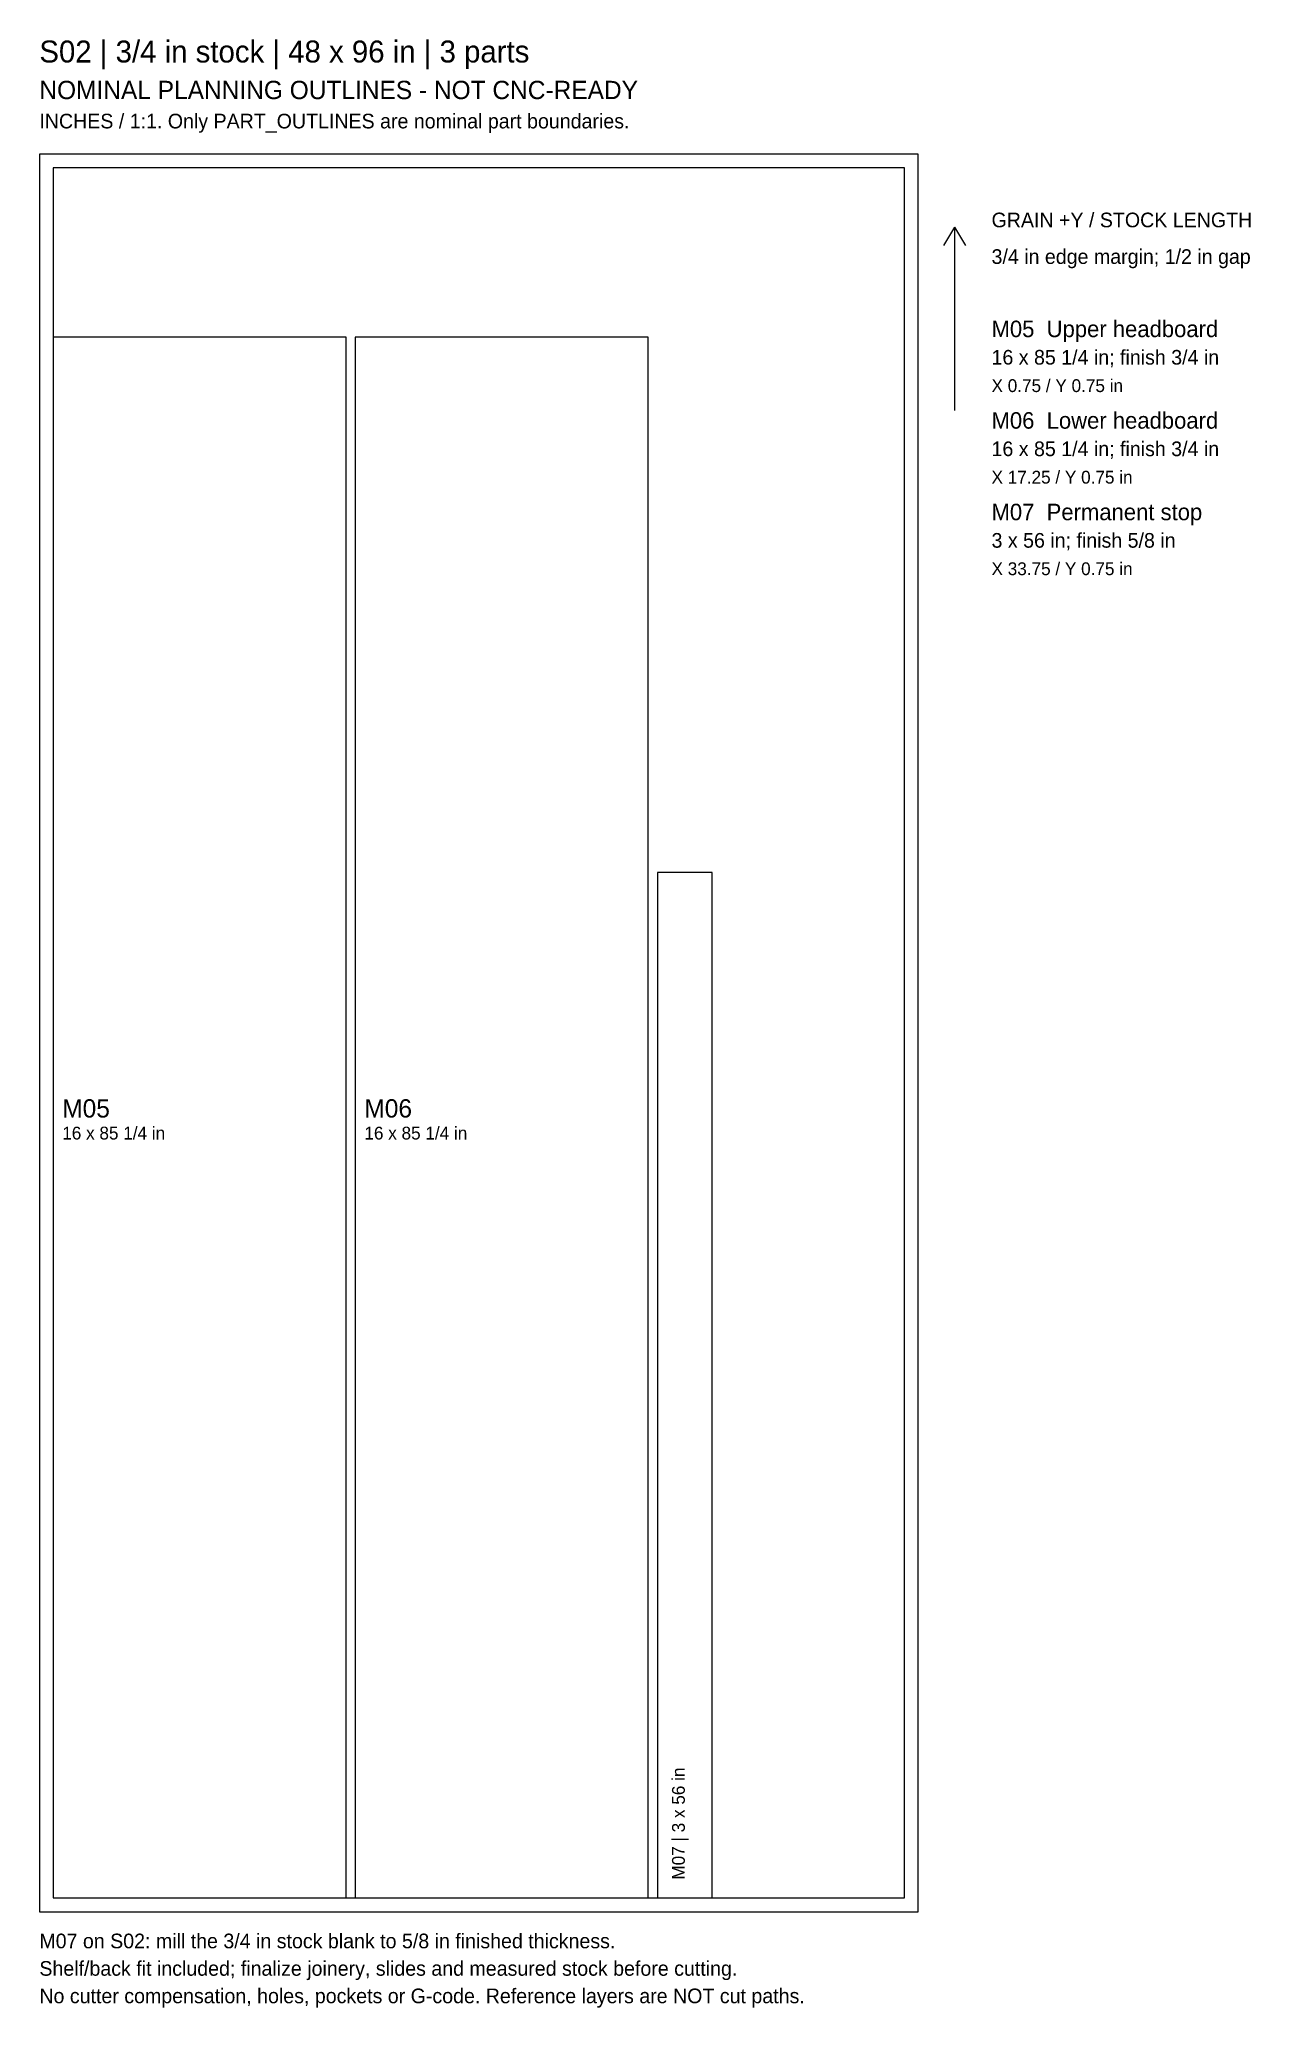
# Model space of a CAD drawing. Header units: inches. Extents: x 0 to 66, y -5 to 102.
import ezdxf

# ---------------------------------------------------------------- set-up
doc = ezdxf.new("R2010")
doc.units = ezdxf.units.IN
doc.header["$MEASUREMENT"] = 0
for name, color, linetype in [('GRAIN_REFERENCE', 5, 'CONTINUOUS'), ('LABELS', 3, 'CONTINUOUS'), ('MARGIN_REFERENCE', 8, 'CONTINUOUS'), ('PART_OUTLINES', 7, 'CONTINUOUS'), ('STOCK_REFERENCE', 8, 'CONTINUOUS')]:
    doc.layers.add(name, color=color, linetype=linetype)

msp = doc.modelspace()

# ---------------------------------------------------------------- linework, layer by layer
at = {"layer": 'GRAIN_REFERENCE'}
for p in [(49.4, 91), (50, 82), (50.6, 91)]:
    msp.add_line(p, (50, 92), dxfattribs=at)
at = {"layer": 'MARGIN_REFERENCE'}
msp.add_lwpolyline([(0.75, 0.75), (47.25, 0.75), (47.25, 95.25), (0.75, 95.25)], close=True, dxfattribs=at)
at = {"layer": 'PART_OUTLINES'}
for points in [[(0.75, 0.75), (16.75, 0.75), (16.75, 86), (0.75, 86)], [(17.25, 0.75), (33.25, 0.75), (33.25, 86), (17.25, 86)], [(33.75, 0.75), (36.75, 0.75), (36.75, 56.75), (33.75, 56.75)]]:
    msp.add_lwpolyline(points, close=True, dxfattribs=at)
at = {"layer": 'STOCK_REFERENCE'}
msp.add_lwpolyline([(0, 0), (48, 0), (48, 96), (0, 96)], close=True, dxfattribs=at)

# ---------------------------------------------------------------- texts
at = {"layer": 'LABELS'}
for s, height, p in [('S02 | 3/4 in stock | 48 x 96 in | 3 parts', 1.2, (0, 101)), ('NOMINAL PLANNING OUTLINES - NOT CNC-READY', 1, (0, 99)), ('INCHES / 1:1. Only PART_OUTLINES are nominal part boundaries.', 0.8, (0, 97.4)), ('GRAIN +Y / STOCK LENGTH', 0.8, (52, 92)), ('3/4 in edge margin; 1/2 in gap', 0.8, (52, 90)), ('M05  Upper headboard', 0.9, (52, 86)), ('16 x 85 1/4 in; finish 3/4 in', 0.8, (52, 84.5)), ('X 0.75 / Y 0.75 in', 0.7, (52, 83)), ('M06  Lower headboard', 0.9, (52, 81)), ('16 x 85 1/4 in; finish 3/4 in', 0.8, (52, 79.5)), ('X 17.25 / Y 0.75 in', 0.7, (52, 78)), ('M07  Permanent stop', 0.9, (52, 76)), ('3 x 56 in; finish 5/8 in', 0.8, (52, 74.5)), ('X 33.75 / Y 0.75 in', 0.7, (52, 73)), ('M05', 1, (1.25, 43.375)), ('M06', 1, (17.75, 43.375)), ('16 x 85 1/4 in', 0.7, (1.25, 42.175)), ('16 x 85 1/4 in', 0.7, (17.75, 42.175)), ('M07 on S02: mill the 3/4 in stock blank to 5/8 in finished thickness.', 0.8, (0, -2)), ('Shelf/back fit included; finalize joinery, slides and measured stock before cutting.', 0.8, (0, -3.5)), ('No cutter compensation, holes, pockets or G-code. Reference layers are NOT cut paths.', 0.8, (0, -5))]:
    msp.add_text(s, height=height, dxfattribs=at).set_placement(p)
msp.add_text('M07 | 3 x 56 in', height=0.7, rotation=90, dxfattribs=at).set_placement((35.25, 1.75))

doc.saveas('drawing.dxf')
